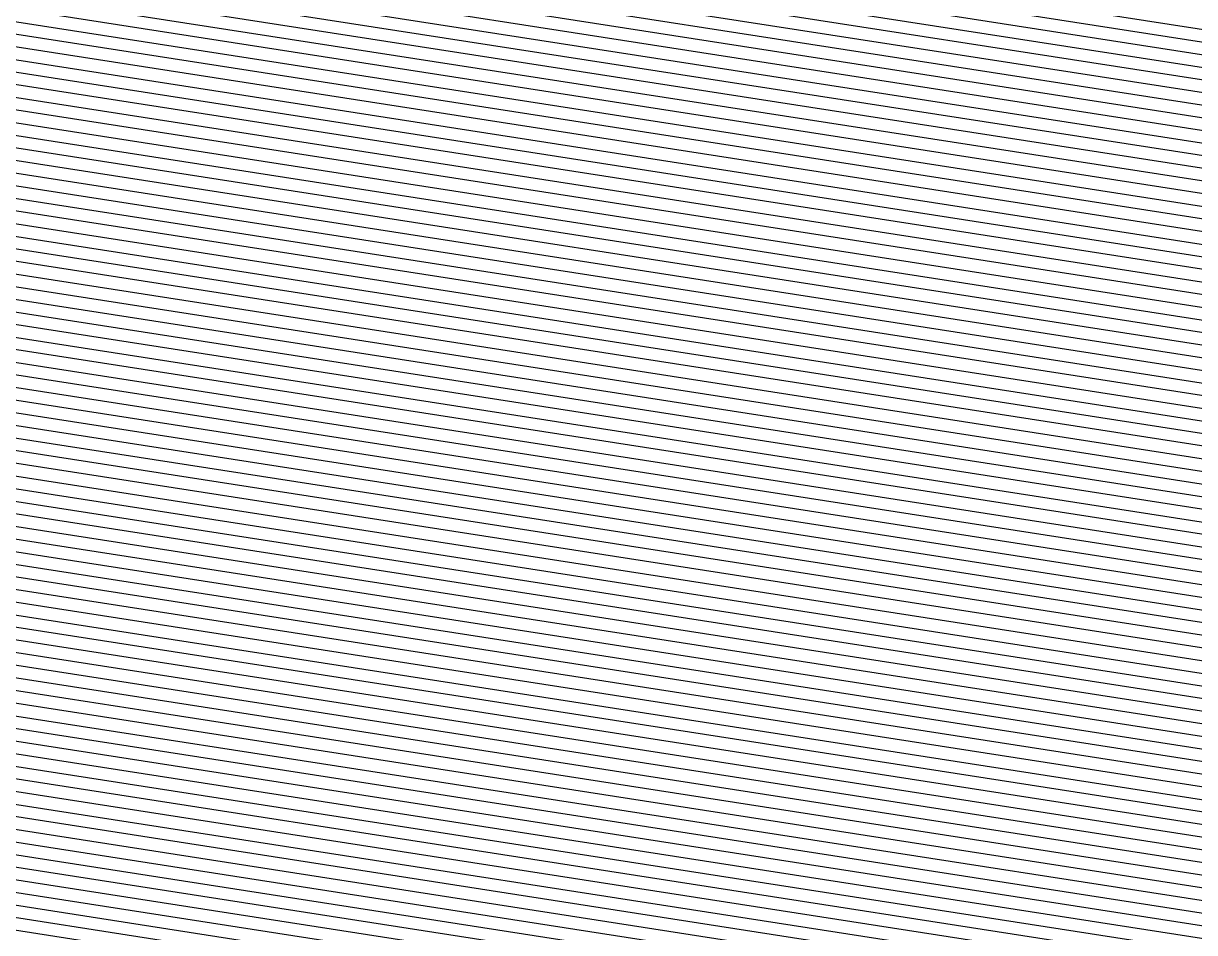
# Model space of a CAD drawing. Extents: x 7084 to 11035, y 13750 to 16729.
# Drawn here: x 8575.29 to 8618.7, y 13967.04 to 14000.74 of the extents above; entities that cross this region are included whole.
import ezdxf

# ---------------------------------------------------------------- set-up
doc = ezdxf.new("R2010")
doc.units = 0
doc.layers.add('Default', color=7, linetype='Continuous')

msp = doc.modelspace()

# ---------------------------------------------------------------- linework, layer by layer
at = {"layer": 'Default'}
for points in [[(8320.851, 14033.809), (8868.256, 13948.626), (9091.571, 13912.472), (9493.001, 13871.909), (9555.398, 13935.999), (9839.238, 13940.055), (10019.861, 14005.789), (10082.258, 13849.672), (10414.756, 13813.165), (10589.114, 13906.46), (10667.931, 14006.704), (10761.193, 14132.451), (10810.454, 14365.805), (10887.496, 15006.707), (10892.422, 15128.314), (10941.08, 15460.933), (10901.672, 15551.317), (10816.52, 15843.374), (10735.423, 15920.444), (10656.606, 16007.541), (10478.192, 16254.978), (10324.108, 16267.147)], [(10054.198, 16254.787), (10234.725, 16189.745), (10327.301, 16247.627), (10473.88, 16236.05), (10643.602, 16000.667), (10730.255, 15904.911), (10807.402, 15831.595), (10888.406, 15553.765), (10931.732, 15454.395), (10885.444, 15137.978), (10880.029, 15004.281), (10806.739, 14394.598), (10752.581, 14138.045), (10663.862, 14018.423), (10577.21, 13908.214), (10411.344, 13819.463), (10095.042, 13854.191), (10026.442, 14025.829), (9827.863, 13953.561), (9557.849, 13949.702), (9489.249, 13879.24), (9107.373, 13917.827), (8861.856, 13957.575), (8341.116, 14038.609)], [(10049.262, 16248.508), (10239.391, 16180.007), (10329.179, 16236.144), (10471.343, 16224.917), (10635.954, 15996.623), (10727.216, 15895.774), (10802.039, 15824.666), (10880.603, 15555.204), (10926.234, 15450.549), (10881.34, 15143.662), (10875.636, 15002.854), (10804.554, 14411.535), (10747.515, 14141.335), (10661.469, 14025.317), (10570.207, 13909.245), (10409.337, 13823.167), (10102.563, 13856.85), (10030.314, 14037.617), (9821.172, 13961.505), (9559.291, 13957.762), (9487.042, 13883.552), (9116.668, 13920.978), (8858.092, 13962.84), (8353.036, 14041.433)], [(8323.235, 14034.374), (8867.503, 13949.679), (9093.43, 13913.102), (9492.56, 13872.771), (9555.687, 13937.611), (9837.9, 13941.644), (10020.635, 14008.147), (10083.762, 13850.203), (10414.354, 13813.906), (10587.714, 13906.667), (10667.453, 14008.083), (10760.18, 14133.109), (10810.017, 14369.193), (10886.617, 15006.421), (10891.601, 15129.451), (10939.98, 15460.164), (10900.111, 15551.605), (10815.447, 15841.988), (10734.815, 15918.617), (10655.076, 16006.732)], [(8261.247, 14019.691), (8887.077, 13922.304), (9045.096, 13896.721), (9504.038, 13850.347), (9548.19, 13895.697), (9872.694, 13900.335), (10000.503, 13946.848), (10044.656, 13836.379), (10424.789, 13794.642), (10624.128, 13901.304), (10679.899, 13972.236), (10786.522, 14115.998), (10821.379, 14281.12), (10909.459, 15013.841), (10912.944, 15099.891), (10968.574, 15480.164), (10940.688, 15544.119), (10843.337, 15878.018), (10750.621, 15966.13)], [(8269.592, 14021.667), (8884.442, 13925.989), (9051.602, 13898.927), (9502.493, 13853.365), (9549.199, 13901.339), (9868.01, 13905.896), (10003.213, 13955.1), (10049.92, 13838.24), (10423.385, 13797.235), (10619.226, 13902.025), (10678.223, 13977.062), (10782.976, 14118.301), (10819.849, 14292.976), (10906.384, 15012.842), (10910.071, 15103.87), (10964.724, 15477.471), (10935.226, 15545.127), (10839.582, 15873.167), (10748.493, 15959.734)], [(10740.286, 15935.063), (10825.101, 15854.46), (10914.157, 15549.014), (10949.878, 15467.087), (10898.989, 15119.218), (10894.524, 15008.99), (10813.95, 14338.706), (10769.298, 14127.186), (10671.761, 13995.675), (10600.319, 13904.81), (10417.966, 13807.237), (10070.225, 13845.418), (10013.666, 13986.928), (9849.944, 13927.345), (9553.092, 13923.103), (9496.533, 13865.009), (9076.699, 13907.432), (8874.279, 13940.203), (8301.778, 14029.291)], [(10847.627, 15883.561), (10946.931, 15542.968), (10972.972, 15483.241), (10916.228, 15095.343), (10912.973, 15014.983), (10823.127, 14267.571), (10790.574, 14113.366), (10681.814, 13966.721), (10629.73, 13900.478), (10426.395, 13791.678), (10038.639, 13834.252), (9997.406, 13937.417), (9878.047, 13893.979), (9547.037, 13889.249), (9505.804, 13846.897), (9037.66, 13894.201), (8890.089, 13918.092), (8251.711, 14017.432)], [(10847.091, 15882.868), (10946.15, 15543.112), (10972.423, 15482.856), (10915.817, 15095.912), (10912.533, 15014.84), (10822.908, 14269.264), (10790.068, 14113.695), (10681.574, 13967.411), (10629.03, 13900.582), (10426.194, 13792.048), (10039.391, 13834.518), (9997.793, 13938.596), (9877.378, 13894.774), (9547.181, 13890.055), (9505.583, 13847.328), (9038.589, 13894.516), (8889.712, 13918.619), (8252.903, 14017.714)], [(8254.095, 14017.997), (8889.336, 13919.145), (9039.519, 13894.831), (9505.362, 13847.759), (9547.325, 13890.861), (9876.709, 13895.568), (9998.18, 13939.775), (10040.143, 13834.784), (10425.993, 13792.419), (10628.329, 13900.685), (10681.335, 13968.1), (10789.561, 14114.024), (10822.69, 14270.958), (10912.094, 15014.697), (10915.407, 15096.48), (10971.873, 15482.471), (10945.37, 15543.256), (10846.555, 15882.175)], [(10846.018, 15881.482), (10944.59, 15543.4), (10971.323, 15482.087), (10914.997, 15097.048), (10911.655, 15014.555), (10822.471, 14272.652), (10789.055, 14114.353), (10681.096, 13968.789), (10627.629, 13900.788), (10425.793, 13792.789), (10040.895, 13835.05), (9998.568, 13940.954), (9876.04, 13896.363), (9547.469, 13891.667), (9505.141, 13848.19), (9040.448, 13895.146), (8888.96, 13919.671), (8255.287, 14018.279)], [(10844.946, 15880.096), (10943.029, 15543.688), (10970.223, 15481.318), (10914.176, 15098.185), (10910.776, 15014.269), (10822.034, 14276.039), (10788.042, 14115.011), (10680.617, 13970.168), (10626.228, 13900.994), (10425.391, 13793.53), (10042.399, 13835.581), (9999.342, 13943.311), (9874.702, 13897.951), (9547.757, 13893.279), (9504.7, 13849.053), (9042.307, 13895.776), (8888.207, 13920.724), (8257.671, 14018.844)], [(8258.863, 14019.126), (8887.83, 13921.251), (9043.237, 13896.091), (9504.479, 13849.484), (9547.902, 13894.085), (9874.033, 13898.746), (9999.729, 13944.49), (10043.151, 13835.847), (10425.191, 13793.901), (10625.528, 13901.097), (10680.378, 13970.858), (10787.535, 14115.34), (10821.816, 14277.733), (10910.337, 15014.127), (10913.765, 15098.754), (10969.673, 15480.933), (10942.249, 15543.832), (10844.409, 15879.403)], [(8260.055, 14019.408), (8887.454, 13921.777), (9044.166, 13896.406), (9504.258, 13849.915), (9548.046, 13894.891), (9873.363, 13899.54), (10000.116, 13945.669), (10043.903, 13836.113), (10424.99, 13794.271), (10624.828, 13901.2), (10680.138, 13971.547), (10787.028, 14115.669), (10821.597, 14279.426), (10909.898, 15013.984), (10913.355, 15099.322), (10969.123, 15480.548), (10941.468, 15543.976), (10843.873, 15878.711)], [(10842.8, 15877.325), (10939.908, 15544.263), (10968.024, 15479.779), (10912.534, 15100.459), (10909.019, 15013.698), (10821.16, 14282.814), (10786.015, 14116.327), (10679.659, 13972.926), (10623.427, 13901.407), (10424.589, 13795.012), (10045.408, 13836.645), (10000.89, 13948.027), (9872.025, 13901.129), (9548.334, 13896.503), (9503.817, 13850.778), (9046.025, 13897.036), (8886.701, 13922.83), (8262.439, 14019.973)], [(8263.632, 14020.255), (8886.325, 13923.357), (9046.955, 13897.351), (9503.596, 13851.209), (9548.478, 13897.309), (9871.356, 13901.923), (10001.278, 13949.206), (10046.16, 13836.911), (10424.388, 13795.383), (10622.727, 13901.51), (10679.42, 13973.615), (10785.509, 14116.656), (10820.942, 14284.508), (10908.58, 15013.556), (10912.123, 15101.028), (10967.474, 15479.394), (10939.127, 15544.407), (10842.264, 15876.632)], [(10841.728, 15875.939), (10938.347, 15544.551), (10966.924, 15479.01), (10911.713, 15101.596), (10908.141, 15013.413), (10820.723, 14286.201), (10785.002, 14116.985), (10679.181, 13974.304), (10622.027, 13901.613), (10424.187, 13795.753), (10046.912, 13837.176), (10001.665, 13950.384), (9870.687, 13902.718), (9548.622, 13898.115), (9503.376, 13851.64), (9047.884, 13897.666), (8885.948, 13923.883), (8264.824, 14020.538)], [(10841.191, 15875.246), (10937.567, 15544.695), (10966.374, 15478.625), (10911.302, 15102.165), (10907.702, 15013.27), (10820.505, 14287.895), (10784.495, 14117.314), (10678.941, 13974.994), (10621.327, 13901.716), (10423.987, 13796.123), (10047.664, 13837.442), (10002.052, 13951.563), (9870.018, 13903.512), (9548.767, 13898.921), (9503.155, 13852.072), (9048.814, 13897.981), (8885.572, 13924.409), (8266.016, 14020.82)], [(8267.208, 14021.103), (8885.195, 13924.936), (9049.743, 13898.296), (9502.934, 13852.503), (9548.911, 13899.727), (9869.349, 13904.307), (10002.439, 13952.742), (10048.416, 13837.708), (10423.786, 13796.494), (10620.626, 13901.819), (10678.702, 13975.683), (10783.989, 14117.643), (10820.286, 14289.589), (10907.262, 15013.128), (10910.892, 15102.733), (10965.824, 15478.241), (10936.786, 15544.839), (10840.655, 15874.553)], [(8268.4, 14021.385), (8884.819, 13925.462), (9050.673, 13898.612), (9502.713, 13852.934), (9549.055, 13900.533), (9868.68, 13905.101), (10002.826, 13953.921), (10049.168, 13837.974), (10423.585, 13796.864), (10619.926, 13901.922), (10678.463, 13976.372), (10783.482, 14117.972), (10820.068, 14291.282), (10906.823, 15012.985), (10910.482, 15103.302), (10965.274, 15477.856), (10936.006, 15544.983), (10840.119, 15873.86)], [(8270.784, 14021.95), (8884.066, 13926.515), (9052.532, 13899.242), (9502.272, 13853.797), (9549.343, 13902.145), (9867.341, 13906.69), (10003.601, 13956.279), (10050.672, 13838.506), (10423.184, 13797.605), (10618.526, 13902.129), (10677.984, 13977.751), (10782.469, 14118.63), (10819.631, 14294.67), (10905.945, 15012.7), (10909.661, 15104.438), (10964.175, 15477.087), (10934.445, 15545.271), (10839.046, 15872.475)], [(8271.976, 14022.232), (8883.69, 13927.042), (9053.461, 13899.557), (9502.051, 13854.228), (9549.487, 13902.952), (9866.672, 13907.484), (10003.988, 13957.457), (10051.424, 13838.772), (10422.983, 13797.976), (10617.825, 13902.232), (10677.745, 13978.441), (10781.963, 14118.959), (10819.412, 14296.363), (10905.505, 15012.557), (10909.25, 15105.007), (10963.625, 15476.702), (10933.665, 15545.415), (10838.51, 15871.782)], [(10836.901, 15869.703), (10931.324, 15545.847), (10961.975, 15475.548), (10908.019, 15106.712), (10904.188, 15012.129), (10818.757, 14301.445), (10780.443, 14119.947), (10677.027, 13980.509), (10615.724, 13902.541), (10422.381, 13799.087), (10053.68, 13839.569), (10005.149, 13960.994), (9864.665, 13909.868), (9549.92, 13905.37), (9501.389, 13855.522), (9056.25, 13900.502), (8882.56, 13928.621), (8275.552, 14023.079)], [(10835.828, 15868.317), (10929.763, 15546.135), (10960.875, 15474.779), (10907.198, 15107.849), (10903.309, 15011.843), (10818.32, 14304.832), (10779.43, 14120.605), (10676.548, 13981.887), (10614.324, 13902.747), (10421.98, 13799.828), (10055.184, 13840.101), (10005.923, 13963.351), (9863.327, 13911.456), (9550.208, 13906.982), (9500.948, 13856.384), (9058.109, 13901.132), (8881.807, 13929.674), (8277.936, 14023.644)], [(10835.292, 15867.624), (10928.983, 15546.279), (10960.326, 15474.395), (10906.788, 15108.418), (10902.87, 15011.701), (10818.101, 14306.526), (10778.923, 14120.934), (10676.309, 13982.577), (10613.624, 13902.851), (10421.779, 13800.199), (10055.936, 13840.367), (10006.311, 13964.53), (9862.657, 13912.251), (9550.352, 13907.788), (9500.727, 13856.815), (9059.038, 13901.447), (8881.431, 13930.2), (8279.128, 14023.926)], [(10834.755, 15866.932), (10928.203, 15546.423), (10959.776, 15474.01), (10906.377, 15108.986), (10902.431, 15011.558), (10817.883, 14308.219), (10778.417, 14121.263), (10676.069, 13983.266), (10612.923, 13902.954), (10421.578, 13800.569), (10056.688, 13840.633), (10006.698, 13965.709), (9861.988, 13913.045), (9550.497, 13908.594), (9500.506, 13857.247), (9059.968, 13901.762), (8881.054, 13930.727), (8280.32, 14024.208)], [(10833.683, 15865.546), (10926.642, 15546.711), (10958.676, 15473.241), (10905.556, 15110.123), (10901.552, 15011.273), (10817.446, 14311.607), (10777.403, 14121.921), (10675.591, 13984.645), (10611.523, 13903.16), (10421.177, 13801.31), (10058.192, 13841.164), (10007.472, 13968.067), (9860.65, 13914.634), (9550.785, 13910.206), (9500.065, 13858.109), (9061.827, 13902.392), (8880.302, 13931.78), (8282.705, 14024.773)], [(10833.146, 15864.853), (10925.862, 15546.855), (10958.126, 15472.856), (10905.146, 15110.692), (10901.113, 15011.13), (10817.227, 14313.3), (10776.897, 14122.25), (10675.351, 13985.334), (10610.823, 13903.263), (10420.976, 13801.68), (10058.944, 13841.43), (10007.859, 13969.246), (9859.981, 13915.429), (9550.929, 13911.012), (9499.844, 13858.54), (9062.756, 13902.707), (8879.925, 13932.306), (8283.897, 14025.056)], [(8286.281, 14025.62), (8879.172, 13933.359), (9064.615, 13903.337), (9499.403, 13859.403), (9551.217, 13912.624), (9858.643, 13917.017), (10008.633, 13971.603), (10060.448, 13841.962), (10420.575, 13802.421), (10609.422, 13903.469), (10674.873, 13986.713), (10775.884, 14122.908), (10816.79, 14316.688), (10900.234, 15010.845), (10904.325, 15111.828), (10957.026, 15472.087), (10924.301, 15547.143), (10832.074, 15863.467)], [(10830.465, 15861.388), (10921.96, 15547.574), (10955.377, 15470.933), (10903.094, 15113.534), (10898.917, 15010.417), (10816.135, 14321.769), (10774.364, 14123.895), (10674.154, 13988.781), (10607.321, 13903.779), (10419.973, 13803.533), (10062.705, 13842.759), (10009.795, 13975.14), (9856.635, 13919.401), (9551.65, 13915.042), (9498.74, 13860.697), (9067.404, 13904.282), (8878.043, 13934.938), (8289.857, 14026.467)], [(10829.928, 15860.696), (10921.18, 15547.718), (10954.827, 15470.549), (10902.683, 15114.102), (10898.477, 15010.274), (10815.916, 14323.463), (10773.857, 14124.224), (10673.915, 13989.47), (10606.621, 13903.882), (10419.772, 13803.903), (10063.457, 13843.025), (10010.182, 13976.319), (9855.966, 13920.195), (9551.794, 13915.848), (9498.52, 13861.128), (9068.333, 13904.597), (8877.667, 13935.465), (8291.049, 14026.75)], [(8294.625, 14027.597), (8876.537, 13937.044), (9071.122, 13905.542), (9497.857, 13862.422), (9552.227, 13918.266), (9853.959, 13922.578), (10011.343, 13979.855), (10065.713, 13843.823), (10419.17, 13805.015), (10604.52, 13904.191), (10673.197, 13991.538), (10772.338, 14125.211), (10815.261, 14328.544), (10897.16, 15009.846), (10901.452, 15115.808), (10953.177, 15469.395), (10918.839, 15548.15), (10828.319, 15858.617)], [(10827.783, 15857.924), (10918.059, 15548.294), (10952.627, 15469.01), (10901.041, 15116.376), (10896.72, 15009.703), (10815.042, 14330.237), (10771.831, 14125.541), (10672.958, 13992.228), (10603.82, 13904.295), (10418.97, 13805.385), (10066.465, 13844.089), (10011.731, 13981.034), (9853.29, 13923.373), (9552.371, 13919.072), (9497.637, 13862.853), (9072.051, 13905.857), (8876.161, 13937.57), (8295.817, 14027.879)], [(10827.247, 15857.231), (10917.278, 15548.438), (10952.078, 15468.626), (10900.631, 15116.945), (10896.281, 15009.56), (10814.824, 14331.931), (10771.325, 14125.87), (10672.718, 13992.917), (10603.12, 13904.398), (10418.769, 13805.755), (10067.217, 13844.355), (10012.118, 13982.213), (9852.621, 13924.167), (9552.515, 13919.878), (9497.416, 13863.284), (9072.981, 13906.172), (8875.784, 13938.097), (8297.009, 14028.162)], [(10826.71, 15856.538), (10916.498, 15548.582), (10951.528, 15468.241), (10900.22, 15117.513), (10895.842, 15009.418), (10814.605, 14333.625), (10770.818, 14126.199), (10672.479, 13993.606), (10602.419, 13904.501), (10418.568, 13806.126), (10067.969, 13844.62), (10012.505, 13983.391), (9851.951, 13924.962), (9552.659, 13920.684), (9497.195, 13863.715), (9073.91, 13906.487), (8875.408, 13938.623), (8298.201, 14028.444)], [(10826.174, 15855.845), (10915.718, 15548.726), (10950.978, 15467.856), (10899.81, 15118.081), (10895.402, 15009.275), (10814.387, 14335.319), (10770.311, 14126.528), (10672.24, 13994.296), (10601.719, 13904.604), (10418.368, 13806.496), (10068.721, 13844.886), (10012.892, 13984.57), (9851.282, 13925.756), (9552.803, 13921.49), (9496.975, 13864.146), (9074.84, 13906.802), (8875.032, 13939.15), (8299.393, 14028.726)], [(10825.637, 15855.153), (10914.937, 15548.87), (10950.428, 15467.472), (10899.4, 15118.65), (10894.963, 15009.132), (10814.168, 14337.012), (10769.805, 14126.857), (10672, 13994.985), (10601.019, 13904.707), (10418.167, 13806.867), (10069.473, 13845.152), (10013.279, 13985.749), (9850.613, 13926.55), (9552.948, 13922.296), (9496.754, 13864.578), (9075.769, 13907.117), (8874.655, 13939.676), (8300.586, 14029.009)], [(10824.565, 15853.767), (10913.377, 15549.158), (10949.328, 15466.703), (10898.579, 15119.787), (10894.085, 15008.847), (10813.731, 14340.4), (10768.792, 14127.515), (10671.522, 13996.364), (10599.618, 13904.913), (10417.766, 13807.608), (10070.977, 13845.684), (10014.053, 13988.107), (9849.275, 13928.139), (9553.236, 13923.909), (9496.312, 13865.44), (9077.629, 13907.747), (8873.902, 13940.729), (8302.97, 14029.573)], [(10824.028, 15853.074), (10912.596, 15549.302), (10948.778, 15466.318), (10898.168, 15120.355), (10893.645, 15008.704), (10813.513, 14342.093), (10768.285, 14127.844), (10671.282, 13997.053), (10598.918, 13905.016), (10417.565, 13807.978), (10071.729, 13845.95), (10014.441, 13989.286), (9848.606, 13928.934), (9553.38, 13924.715), (9496.092, 13865.871), (9078.558, 13908.062), (8873.526, 13941.256), (8304.162, 14029.856)], [(8305.354, 14030.138), (8873.149, 13941.782), (9079.488, 13908.377), (9495.871, 13866.303), (9553.524, 13925.521), (9847.937, 13929.728), (10014.828, 13990.464), (10072.481, 13846.216), (10417.364, 13808.349), (10598.218, 13905.12), (10671.043, 13997.743), (10767.778, 14128.173), (10813.294, 14343.787), (10893.206, 15008.562), (10897.758, 15120.924), (10948.228, 15465.933), (10911.816, 15549.446), (10823.492, 15852.381)], [(10822.956, 15851.688), (10911.036, 15549.59), (10947.679, 15465.549), (10897.347, 15121.492), (10892.767, 15008.419), (10813.076, 14345.481), (10767.272, 14128.502), (10670.804, 13998.432), (10597.517, 13905.223), (10417.164, 13808.719), (10073.233, 13846.481), (10015.215, 13991.643), (9847.268, 13930.522), (9553.668, 13926.327), (9495.65, 13866.734), (9080.417, 13908.692), (8872.773, 13942.308), (8306.546, 14030.42)], [(8307.738, 14030.703), (8872.397, 13942.835), (9081.347, 13909.007), (9495.429, 13867.165), (9553.813, 13927.133), (9846.598, 13931.317), (10015.602, 13992.822), (10073.985, 13846.747), (10416.963, 13809.09), (10596.817, 13905.326), (10670.564, 13999.121), (10766.765, 14128.831), (10812.857, 14347.174), (10892.328, 15008.276), (10896.937, 15122.061), (10947.129, 15465.164), (10910.255, 15549.734), (10822.419, 15850.995)], [(8313.698, 14032.115), (8870.514, 13945.467), (9085.994, 13910.582), (9494.326, 13869.321), (9554.533, 13931.163), (9843.253, 13935.289), (10017.538, 13998.716), (10077.745, 13848.077), (10415.96, 13810.942), (10593.316, 13905.842), (10669.367, 14002.568), (10764.232, 14130.476), (10811.765, 14355.643), (10890.131, 15007.563), (10894.885, 15124.903), (10944.379, 15463.241), (10906.354, 15550.454), (10819.738, 15847.531)], [(10819.201, 15846.838), (10905.573, 15550.597), (10943.83, 15462.856), (10894.474, 15125.471), (10889.692, 15007.42), (10811.546, 14357.337), (10763.726, 14130.805), (10669.128, 14003.257), (10592.616, 13905.945), (10415.759, 13811.312), (10078.497, 13848.342), (10017.925, 13999.895), (9842.584, 13936.083), (9554.678, 13931.969), (9494.105, 13869.753), (9086.924, 13910.897), (8870.138, 13945.993), (8314.89, 14032.397)], [(8317.274, 14032.962), (8869.385, 13947.046), (9088.783, 13911.527), (9493.664, 13870.615), (9554.966, 13933.581), (9841.245, 13937.672), (10018.699, 14002.253), (10080.002, 13848.874), (10415.358, 13812.053), (10591.215, 13906.151), (10668.649, 14004.636), (10762.713, 14131.464), (10811.109, 14360.724), (10888.814, 15007.135), (10893.653, 15126.608), (10942.73, 15462.087), (10904.013, 15550.885), (10818.129, 15845.452)], [(10817.056, 15844.066), (10902.452, 15551.173), (10941.63, 15461.318), (10892.832, 15127.745), (10887.935, 15006.849), (10810.672, 14364.111), (10761.7, 14132.122), (10668.171, 14006.015), (10589.814, 13906.357), (10414.956, 13812.794), (10081.506, 13849.406), (10019.474, 14004.61), (9839.907, 13939.261), (9555.254, 13935.193), (9493.222, 13871.478), (9090.642, 13912.157), (8868.632, 13948.099), (8319.659, 14033.526)], [(8322.043, 14034.091), (8867.879, 13949.152), (9092.501, 13912.787), (9492.781, 13872.34), (9555.543, 13936.805), (9838.569, 13940.85), (10020.248, 14006.968), (10083.01, 13849.938), (10414.555, 13813.535), (10588.414, 13906.564), (10667.692, 14007.394), (10760.686, 14132.78), (10810.235, 14367.499), (10887.057, 15006.564), (10892.012, 15128.882), (10940.53, 15460.549), (10900.891, 15551.461), (10815.983, 15842.681)], [(8326.811, 14035.221), (8866.374, 13951.258), (9096.219, 13914.047), (9491.898, 13874.065), (9556.119, 13940.029), (9835.892, 13944.028), (10021.796, 14011.683), (10086.018, 13851.001), (10413.752, 13815.017), (10585.613, 13906.976), (10666.735, 14010.151), (10758.66, 14134.096), (10809.361, 14374.274), (10885.3, 15005.993), (10890.37, 15131.156), (10938.331, 15459.01), (10897.77, 15552.037), (10813.838, 15839.909)], [(8328.003, 14035.503), (8865.997, 13951.784), (9097.148, 13914.362), (9491.677, 13874.496), (9556.263, 13940.835), (9835.223, 13944.822), (10022.184, 14012.862), (10086.77, 13851.267), (10413.552, 13815.387), (10584.913, 13907.079), (10666.495, 14010.84), (10758.154, 14134.425), (10809.143, 14375.967), (10884.86, 15005.85), (10889.959, 15131.725), (10937.781, 15458.626), (10896.99, 15552.181), (10813.302, 15839.216)], [(10812.765, 15838.523), (10896.209, 15552.325), (10937.231, 15458.241), (10889.549, 15132.293), (10884.421, 15005.708), (10808.924, 14377.661), (10757.647, 14134.754), (10666.256, 14011.53), (10584.212, 13907.182), (10413.351, 13815.758), (10087.522, 13851.533), (10022.571, 14014.041), (9834.554, 13945.616), (9556.408, 13941.641), (9491.456, 13874.928), (9098.078, 13914.677), (8865.621, 13952.311), (8329.195, 14035.785)], [(8330.387, 14036.068), (8865.244, 13952.837), (9099.007, 13914.992), (9491.236, 13875.359), (9556.552, 13942.447), (9833.885, 13946.411), (10022.958, 14015.22), (10088.274, 13851.799), (10413.15, 13816.128), (10583.512, 13907.286), (10666.017, 14012.219), (10757.14, 14135.083), (10808.706, 14379.355), (10883.982, 15005.565), (10889.138, 15132.861), (10936.681, 15457.857), (10895.429, 15552.469), (10812.229, 15837.831)], [(10811.693, 15837.138), (10894.649, 15552.613), (10936.131, 15457.472), (10888.728, 15133.43), (10883.543, 15005.422), (10808.487, 14381.048), (10756.634, 14135.412), (10665.777, 14012.909), (10582.812, 13907.389), (10412.95, 13816.499), (10089.026, 13852.064), (10023.345, 14016.399), (9833.216, 13947.205), (9556.696, 13943.254), (9491.015, 13875.79), (9099.937, 13915.307), (8864.868, 13953.364), (8331.579, 14036.35)], [(8332.771, 14036.632), (8864.491, 13953.89), (9100.866, 13915.622), (9490.794, 13876.221), (9556.84, 13944.06), (9832.547, 13948), (10023.732, 14017.577), (10089.778, 13852.33), (10412.749, 13816.869), (10582.112, 13907.492), (10665.538, 14013.598), (10756.127, 14135.741), (10808.269, 14382.742), (10883.103, 15005.28), (10888.318, 15133.998), (10935.582, 15457.087), (10893.868, 15552.757), (10811.156, 15836.445)], [(10810.084, 15835.059), (10892.308, 15553.045), (10934.482, 15456.318), (10887.497, 15135.135), (10882.225, 15004.994), (10807.832, 14386.13), (10755.114, 14136.399), (10665.059, 14014.977), (10580.711, 13907.698), (10412.347, 13817.61), (10091.282, 13852.862), (10024.506, 14019.935), (9831.209, 13949.589), (9557.128, 13945.672), (9490.353, 13877.084), (9102.725, 13916.252), (8863.739, 13954.943), (8335.155, 14037.197)], [(10809.547, 15834.366), (10891.527, 15553.189), (10933.932, 15455.934), (10887.086, 15135.704), (10881.786, 15004.852), (10807.613, 14387.823), (10754.608, 14136.728), (10664.82, 14015.666), (10580.011, 13907.801), (10412.147, 13817.981), (10092.034, 13853.128), (10024.894, 14021.114), (9830.539, 13950.383), (9557.273, 13946.478), (9490.132, 13877.515), (9103.655, 13916.567), (8863.362, 13955.469), (8336.347, 14037.479)], [(10808.475, 15832.98), (10889.967, 15553.477), (10932.832, 15455.164), (10886.265, 15136.841), (10880.907, 15004.566), (10807.176, 14391.211), (10753.594, 14137.387), (10664.341, 14017.045), (10578.61, 13908.008), (10411.745, 13818.722), (10093.538, 13853.66), (10025.668, 14023.472), (9829.201, 13951.972), (9557.561, 13948.09), (9489.691, 13878.378), (9105.514, 13917.197), (8862.609, 13956.522), (8338.732, 14038.044)], [(10806.866, 15830.902), (10887.626, 15553.908), (10931.183, 15454.011), (10885.034, 15138.546), (10879.589, 15004.138), (10806.521, 14396.292), (10752.075, 14138.374), (10663.623, 14019.113), (10576.509, 13908.317), (10411.143, 13819.833), (10095.794, 13854.457), (10026.829, 14027.008), (9827.194, 13954.355), (9557.993, 13950.508), (9489.028, 13879.671), (9108.302, 13918.142), (8861.48, 13958.102), (8342.308, 14038.891)], [(10806.329, 15830.209), (10886.845, 15554.052), (10930.633, 15453.626), (10884.624, 15139.115), (10879.15, 15003.995), (10806.302, 14397.985), (10751.568, 14138.703), (10663.384, 14019.802), (10575.809, 13908.42), (10410.943, 13820.203), (10096.546, 13854.723), (10027.217, 14028.187), (9826.525, 13955.149), (9558.138, 13951.314), (9488.808, 13880.102), (9109.232, 13918.457), (8861.104, 13958.628), (8343.5, 14039.174)], [(10805.793, 15829.516), (10886.065, 15554.196), (10930.083, 15453.241), (10884.213, 15139.683), (10878.711, 15003.853), (10806.084, 14399.679), (10751.062, 14139.032), (10663.144, 14020.491), (10575.109, 13908.523), (10410.742, 13820.574), (10097.298, 13854.989), (10027.604, 14029.366), (9825.856, 13955.944), (9558.282, 13952.12), (9488.587, 13880.534), (9110.161, 13918.773), (8860.727, 13959.154), (8344.692, 14039.456)], [(10804.72, 15828.13), (10884.504, 15554.484), (10928.983, 15452.472), (10883.392, 15140.82), (10877.832, 15003.567), (10805.647, 14403.067), (10750.048, 14139.69), (10662.666, 14021.87), (10573.708, 13908.729), (10410.341, 13821.315), (10098.803, 13855.521), (10028.378, 14031.723), (9824.517, 13957.533), (9558.57, 13953.732), (9488.146, 13881.396), (9112.02, 13919.403), (8859.974, 13960.207), (8347.076, 14040.021)], [(10804.184, 15827.437), (10883.724, 15554.628), (10928.433, 15452.088), (10882.982, 15141.388), (10877.393, 15003.425), (10805.428, 14404.76), (10749.542, 14140.019), (10662.426, 14022.56), (10573.008, 13908.833), (10410.14, 13821.685), (10099.555, 13855.786), (10028.765, 14032.902), (9823.848, 13958.327), (9558.714, 13954.538), (9487.925, 13881.827), (9112.95, 13919.718), (8859.598, 13960.734), (8348.268, 14040.303)], [(10803.648, 15826.744), (10882.944, 15554.772), (10927.883, 15451.703), (10882.571, 15141.957), (10876.954, 15003.282), (10805.21, 14406.454), (10749.035, 14140.348), (10662.187, 14023.249), (10572.308, 13908.936), (10409.939, 13822.056), (10100.307, 13856.052), (10029.152, 14034.081), (9823.179, 13959.122), (9558.858, 13955.344), (9487.704, 13882.259), (9113.879, 13920.033), (8859.221, 13961.26), (8349.46, 14040.585)], [(8350.652, 14040.868), (8858.845, 13961.787), (9114.809, 13920.348), (9487.483, 13882.69), (9559.003, 13956.15), (9822.51, 13959.916), (10029.539, 14035.26), (10101.059, 13856.318), (10409.739, 13822.426), (10571.608, 13909.039), (10661.948, 14023.938), (10748.529, 14140.677), (10804.991, 14408.148), (10876.515, 15003.139), (10882.161, 15142.525), (10927.334, 15451.318), (10882.164, 15554.916), (10803.111, 15826.052)], [(10801.502, 15823.973), (10879.823, 15555.348), (10925.684, 15450.165), (10880.93, 15144.231), (10875.197, 15002.711), (10804.336, 14413.229), (10747.009, 14141.664), (10661.23, 14026.006), (10569.507, 13909.348), (10409.137, 13823.538), (10103.315, 13857.116), (10030.701, 14038.796), (9820.503, 13962.299), (9559.435, 13958.568), (9486.821, 13883.984), (9117.597, 13921.293), (8857.716, 13963.366), (8354.228, 14041.715)], [(8311.314, 14031.55), (8871.267, 13944.414), (9084.135, 13909.952), (9494.767, 13868.459), (9554.245, 13929.551), (9844.591, 13933.7), (10016.764, 13996.359), (10076.241, 13847.545), (10416.361, 13810.201), (10594.716, 13905.635), (10669.846, 14001.189), (10765.246, 14129.818), (10812.202, 14352.256), (10891.01, 15007.848), (10895.706, 15123.766), (10945.479, 15464.01), (10907.914, 15550.166)], [(8310.122, 14031.268), (8871.644, 13943.888), (9083.206, 13909.637), (9494.988, 13868.028), (9554.101, 13928.745), (9845.26, 13932.906), (10016.376, 13995.18), (10075.489, 13847.279), (10416.562, 13809.831), (10595.417, 13905.532), (10670.085, 14000.5), (10765.752, 14129.489), (10812.42, 14350.562), (10891.449, 15007.991), (10896.116, 15123.198), (10946.029, 15464.395), (10908.695, 15550.022)], [(10946.579, 15464.78), (10896.526, 15122.629), (10891.888, 15008.133), (10812.639, 14348.868), (10766.259, 14129.16), (10670.325, 13999.811), (10596.117, 13905.429), (10416.762, 13809.46), (10074.737, 13847.013), (10015.989, 13994.001), (9845.929, 13932.111), (9553.957, 13927.939), (9495.209, 13867.596), (9082.276, 13909.322), (8872.02, 13943.361), (8308.93, 14030.985)], [(8337.54, 14037.762), (8862.986, 13955.996), (9104.584, 13916.882), (9489.911, 13877.946), (9557.417, 13947.284), (9829.87, 13951.177), (10025.281, 14022.293), (10092.786, 13853.394), (10411.946, 13818.351), (10579.31, 13907.904), (10664.58, 14016.355), (10754.101, 14137.057), (10807.395, 14389.517), (10881.346, 15004.709), (10886.676, 15136.272), (10933.382, 15455.549)], [(10932.282, 15454.78), (10885.855, 15137.409), (10880.468, 15004.423), (10806.958, 14392.904), (10753.088, 14137.716), (10664.102, 14017.734), (10577.91, 13908.111), (10411.545, 13819.092), (10094.29, 13853.925), (10026.055, 14024.65), (9828.532, 13952.766), (9557.705, 13948.896), (9489.47, 13878.809), (9106.443, 13917.512), (8862.233, 13957.049), (8339.924, 14038.327)], [(10883.803, 15140.251), (10878.272, 15003.71), (10805.865, 14401.373), (10750.555, 14139.361), (10662.905, 14021.181), (10574.409, 13908.626), (10410.541, 13820.944), (10098.051, 13855.255), (10027.991, 14030.544), (9825.186, 13956.738), (9558.426, 13952.926), (9488.366, 13880.965), (9111.091, 13919.088), (8860.351, 13959.681), (8345.884, 14039.738)], [(10894.064, 15126.04), (10889.253, 15007.277), (10811.328, 14359.03), (10763.219, 14131.134), (10668.889, 14003.947), (10591.915, 13906.048), (10415.558, 13811.683), (10079.249, 13848.608), (10018.312, 14001.074), (9841.915, 13936.878), (9554.822, 13932.775), (9493.884, 13870.184), (9087.853, 13911.212), (8869.762, 13946.52), (8316.082, 14032.679)], [(10904.735, 15111.26), (10900.674, 15010.987), (10817.009, 14314.994), (10776.39, 14122.579), (10675.112, 13986.023), (10610.122, 13903.366), (10420.776, 13802.051), (10059.696, 13841.696), (10008.246, 13970.424), (9859.312, 13916.223), (9551.073, 13911.818), (9499.623, 13858.972), (9063.686, 13903.022), (8879.549, 13932.832), (8285.089, 14025.338)], [(8333.963, 14036.915), (8864.115, 13954.417), (9101.796, 13915.937), (9490.574, 13876.653), (9556.984, 13944.866), (9831.878, 13948.794), (10024.119, 14018.756), (10090.53, 13852.596), (10412.548, 13817.24), (10581.411, 13907.595), (10665.299, 14014.287), (10755.621, 14136.07), (10808.05, 14384.436)], [(8287.473, 14025.903), (8878.796, 13933.885), (9065.545, 13903.652), (9499.182, 13859.834), (9551.362, 13913.43), (9857.974, 13917.812), (10009.021, 13972.782), (10061.2, 13842.228), (10420.374, 13802.792), (10608.722, 13903.573), (10674.633, 13987.402), (10775.377, 14123.237), (10816.572, 14318.382)], [(8281.513, 14024.491), (8880.678, 13931.253), (9060.897, 13902.077), (9500.285, 13857.678), (9550.641, 13909.4), (9861.319, 13913.84), (10007.085, 13966.888), (10057.44, 13840.898), (10421.378, 13800.939), (10612.223, 13903.057), (10675.83, 13983.955), (10777.91, 14121.592), (10817.664, 14309.913)], [(10779.936, 14120.276), (10676.787, 13981.198), (10615.024, 13902.644), (10422.181, 13799.458), (10054.432, 13839.835), (10005.536, 13962.173), (9863.996, 13910.662), (9550.064, 13906.176), (9501.168, 13855.953), (9057.179, 13900.817), (8882.184, 13929.147), (8276.744, 14023.361)], [(10661.708, 14024.628), (10570.907, 13909.142), (10409.538, 13822.797), (10101.811, 13856.584), (10029.927, 14036.439), (9821.841, 13960.71), (9559.147, 13956.956), (9487.263, 13883.121), (9115.738, 13920.663), (8858.469, 13962.313), (8351.844, 14041.15)], [(10666.974, 14009.462), (10586.313, 13906.873), (10413.953, 13814.647), (10085.266, 13850.735), (10021.409, 14010.504), (9836.562, 13943.233), (9555.975, 13939.223), (9492.119, 13873.634), (9095.289, 13913.732), (8866.75, 13950.731), (8325.619, 14034.938)], [(8867.127, 13950.205), (8324.427, 14034.656)], [(8318.467, 14033.244), (8869.009, 13947.573), (9089.712, 13911.842), (9493.443, 13871.046), (9555.11, 13934.387)], [(8312.506, 14031.832), (8870.891, 13944.941), (9085.065, 13910.267), (9494.547, 13868.89), (9554.389, 13930.357), (9843.922, 13934.495), (10017.151, 13997.537), (10076.993, 13847.811), (10416.16, 13810.571)], [(8293.433, 14027.314), (8876.914, 13936.518), (9070.192, 13905.227)], [(8292.241, 14027.032), (8877.29, 13935.991), (9069.263, 13904.912), (9498.299, 13861.559), (9551.938, 13916.654)], [(8878.419, 13934.412), (8288.665, 14026.185)], [(8882.937, 13928.095), (8274.36, 14022.797)], [(9549.632, 13903.758), (9501.83, 13854.659), (9054.391, 13899.872), (8883.313, 13927.568), (8273.168, 14022.514)], [(9041.378, 13895.461), (8888.583, 13920.198), (8256.479, 14018.561)]]:
    msp.add_lwpolyline(points, dxfattribs=at)

doc.saveas('drawing.dxf')
